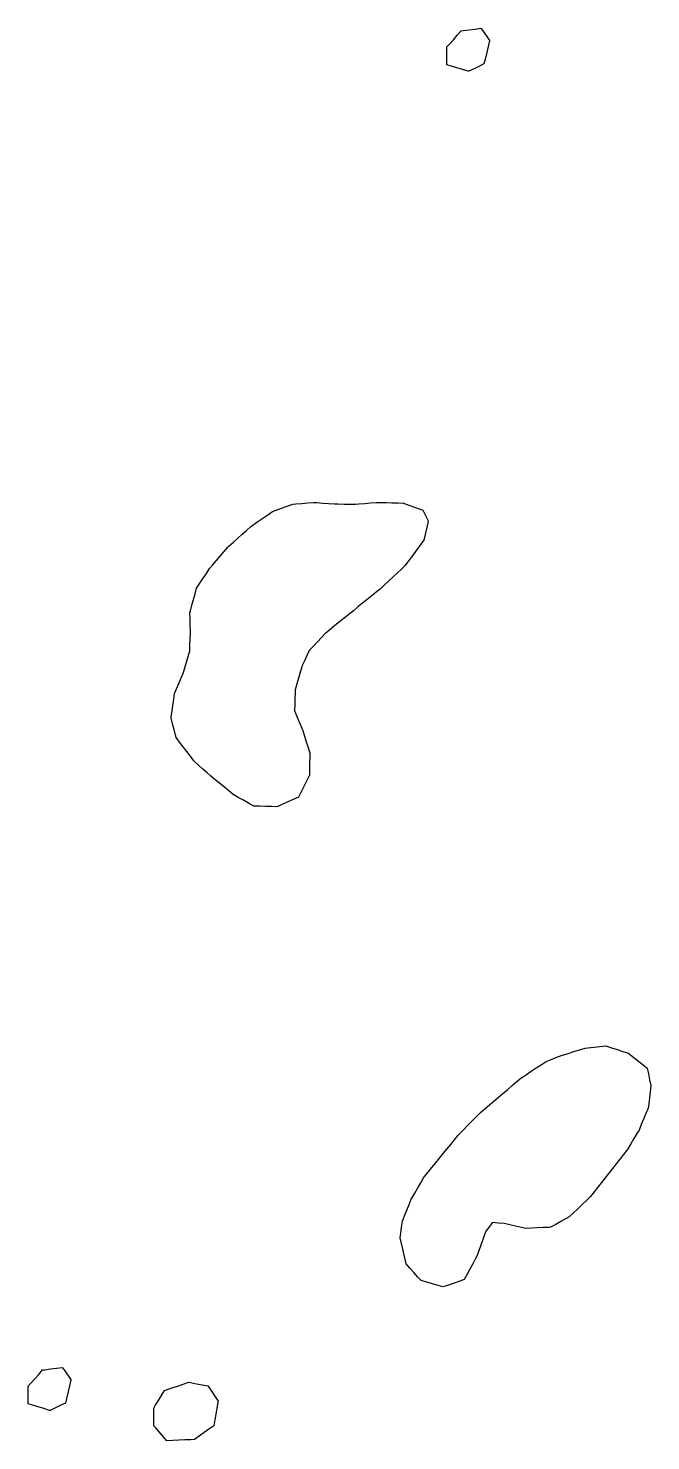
# Model space of a CAD drawing. Header units: millimetres. Extents: x 230 to 3347, y 514 to 5196.
# Drawn here: x 1193.1 to 1298, y 1824.5 to 2062.6 of the extents above; entities that cross this region are included whole.
import ezdxf

# ---------------------------------------------------------------- set-up
doc = ezdxf.new("R2010")
doc.units = ezdxf.units.MM
for name, color, linetype in [('ALL_HOLES', 1, 'Continuous'), ('OUTLINE_ISLAND_01_HOLE_36', 1, 'Continuous'), ('OUTLINE_ISLAND_01_HOLE_37', 1, 'Continuous'), ('OUTLINE_ISLAND_01_HOLE_48', 1, 'Continuous'), ('OUTLINE_ISLAND_01_HOLE_70', 1, 'Continuous'), ('OUTLINE_ISLAND_01_HOLE_81', 1, 'Continuous')]:
    doc.layers.add(name, color=color, linetype=linetype)

msp = doc.modelspace()

# ---------------------------------------------------------------- linework, layer by layer
at = {"layer": 'ALL_HOLES'}
for points in [[(1263.6264, 2056.4374), (1263.6264, 2057.4374), (1263.6264, 2058.4374), (1263.6264, 2059.4374), (1264.0518, 2059.9163), (1264.7159, 2060.664), (1265.38, 2061.4117), (1266.0441, 2062.1593), (1266.3819, 2062.2032), (1267.3736, 2062.3319), (1268.3653, 2062.4607), (1269.3569, 2062.5894), (1269.6545, 2062.1732), (1270.2359, 2061.3596), (1270.8174, 2060.546), (1270.7992, 2060.4692), (1270.568, 2059.4963), (1270.3369, 2058.5234), (1270.1057, 2057.5505), (1269.8745, 2056.5775), (1269.105, 2056.2028), (1268.2059, 2055.7651), (1267.3068, 2055.3273), (1267.2278, 2055.3512), (1266.2704, 2055.6399), (1265.313, 2055.9287), (1264.3556, 2056.2175)], [(1259.5952, 1981.3554), (1260.0424, 1980.461), (1260.4896, 1979.5666), (1260.4071, 1979.205), (1260.1848, 1978.23), (1259.9625, 1977.255), (1259.7401, 1976.2801), (1259.5327, 1976.0004), (1258.937, 1975.1972), (1258.3414, 1974.394), (1257.7457, 1973.5907), (1257.15, 1972.7875), (1256.5543, 1971.9843), (1256.0084, 1971.474), (1255.2779, 1970.7911), (1254.5474, 1970.1082), (1253.8169, 1969.4253), (1253.0864, 1968.7424), (1252.3558, 1968.0595), (1251.7403, 1967.5595), (1250.9641, 1966.9291), (1250.1879, 1966.2986), (1249.4117, 1965.6681), (1248.6355, 1965.0376), (1247.8593, 1964.4072), (1247.0831, 1963.7767), (1246.3069, 1963.1462), (1245.5307, 1962.5157), (1244.7545, 1961.8853), (1243.9783, 1961.2548), (1243.2021, 1960.6243), (1243.1699, 1960.5899), (1242.4862, 1959.8602), (1241.8025, 1959.1304), (1241.1188, 1958.4006), (1240.4352, 1957.6708), (1240.1069, 1956.9728), (1239.6814, 1956.0678), (1239.2559, 1955.1629), (1239.1869, 1954.9267), (1238.9063, 1953.9668), (1238.6258, 1953.007), (1238.3452, 1952.0472), (1238.0647, 1951.0873), (1238.0471, 1950.5774), (1238.0128, 1949.578), (1237.9784, 1948.5786), (1237.9441, 1947.5792), (1238.1394, 1947.1074), (1238.5219, 1946.1835), (1238.9044, 1945.2595), (1239.2869, 1944.3356), (1239.3351, 1944.1794), (1239.6302, 1943.224), (1239.9252, 1942.2685), (1240.2202, 1941.313), (1240.5153, 1940.3575), (1240.5052, 1939.6948), (1240.4901, 1938.6949), (1240.4749, 1937.6951), (1240.4598, 1936.6952), (1240.3968, 1936.5693), (1239.9489, 1935.6752), (1239.501, 1934.7811), (1239.0532, 1933.887), (1238.6053, 1932.9929), (1237.7083, 1932.5829), (1236.7988, 1932.1672), (1235.8893, 1931.7514), (1234.9798, 1931.3357), (1234.0639, 1931.3666), (1233.0645, 1931.4004), (1232.065, 1931.4342), (1231.0656, 1931.468), (1230.2177, 1931.9493), (1229.3481, 1932.4429), (1228.4784, 1932.9366), (1227.6088, 1933.4303), (1226.9204, 1933.9946), (1226.1471, 1934.6286), (1225.3737, 1935.2626), (1224.6004, 1935.8966), (1223.8271, 1936.5307), (1223.2529, 1937.0451), (1222.5081, 1937.7125), (1221.7634, 1938.3798), (1221.0186, 1939.0471), (1221.005, 1939.0651), (1220.4018, 1939.8626), (1219.7985, 1940.6601), (1219.1952, 1941.4577), (1218.592, 1942.2552), (1217.9887, 1943.0528), (1217.8973, 1943.4017), (1217.6439, 1944.3691), (1217.3905, 1945.3364), (1217.1372, 1946.3038), (1217.1644, 1946.4891), (1217.3098, 1947.4785), (1217.4552, 1948.4679), (1217.6006, 1949.4572), (1217.746, 1950.4466), (1218.0636, 1951.2108), (1218.4473, 1952.1342), (1218.8311, 1953.0577), (1219.2148, 1953.9811), (1219.4451, 1954.7712), (1219.7249, 1955.7313), (1220.0048, 1956.6913), (1220.2846, 1957.6514), (1220.3325, 1958.6287), (1220.3815, 1959.6275), (1220.4304, 1960.6263), (1220.4159, 1961.0524), (1220.3818, 1962.0518), (1220.3477, 1963.0512), (1220.3137, 1964.0506), (1220.3993, 1964.3628), (1220.6637, 1965.3272), (1220.9282, 1966.2916), (1221.1927, 1967.256), (1221.4572, 1968.2204), (1221.9905, 1969.0249), (1222.5431, 1969.8583), (1223.0956, 1970.6918), (1223.6482, 1971.5253), (1224.0989, 1972.0514), (1224.7495, 1972.8108), (1225.4002, 1973.5702), (1226.0508, 1974.3297), (1226.7014, 1975.0891), (1226.9008, 1975.269), (1227.6433, 1975.9388), (1228.3857, 1976.6087), (1229.1282, 1977.2786), (1229.8707, 1977.9484), (1230.6132, 1978.6183), (1230.9621, 1978.8598), (1231.7844, 1979.4289), (1232.6067, 1979.998), (1233.4289, 1980.5671), (1234.2512, 1981.1363), (1234.8292, 1981.346), (1235.7692, 1981.6871), (1236.7092, 1982.0283), (1237.6492, 1982.3694), (1238.1729, 1982.4129), (1239.1695, 1982.4956), (1240.166, 1982.5784), (1241.1626, 1982.6611), (1241.6996, 1982.621), (1242.6968, 1982.5465), (1243.694, 1982.472), (1244.6913, 1982.3975), (1245.2313, 1982.3929), (1246.2313, 1982.3843), (1247.2312, 1982.3757), (1248.2312, 1982.3671), (1248.7832, 1982.4133), (1249.7798, 1982.4966), (1250.7763, 1982.5799), (1251.7728, 1982.6632), (1252.3393, 1982.647), (1253.3389, 1982.6186), (1254.3385, 1982.5901), (1255.3381, 1982.5616), (1256.3377, 1982.5332), (1257.2159, 1982.2156), (1258.1563, 1981.8756), (1259.0968, 1981.5356)], [(1297.3882, 1887.2932), (1297.5843, 1886.3127), (1297.7804, 1885.3321), (1297.9765, 1884.3515), (1297.9204, 1883.7801), (1297.8226, 1882.7849), (1297.7249, 1881.7897), (1297.6271, 1880.7945), (1297.5233, 1880.5425), (1297.1425, 1879.6179), (1296.7617, 1878.6932), (1296.3809, 1877.7686), (1296.0001, 1876.8439), (1295.6517, 1876.2659), (1295.1355, 1875.4095), (1294.6193, 1874.553), (1294.1031, 1873.6966), (1293.9769, 1873.5347), (1293.3623, 1872.7459), (1292.7476, 1871.9571), (1292.133, 1871.1683), (1291.5183, 1870.3795), (1290.9037, 1869.5907), (1290.2891, 1868.8019), (1289.6744, 1868.013), (1289.0598, 1867.2242), (1288.4451, 1866.4354), (1287.8305, 1865.6466), (1287.1279, 1864.9736), (1286.4058, 1864.2818), (1285.6836, 1863.59), (1284.9615, 1862.8983), (1284.2394, 1862.2065), (1283.715, 1861.9146), (1282.8412, 1861.4282), (1281.9675, 1860.9419), (1281.0938, 1860.4555), (1280.8613, 1860.445), (1279.8624, 1860.3997), (1278.8634, 1860.3545), (1277.8644, 1860.3093), (1276.8654, 1860.2641), (1276.1882, 1860.4167), (1275.2127, 1860.6366), (1274.2371, 1860.8565), (1273.2616, 1861.0763), (1272.3277, 1861.1581), (1271.3315, 1861.2453), (1270.7938, 1860.5832), (1270.1633, 1859.807), (1270.0019, 1859.3453), (1269.6718, 1858.4013), (1269.3417, 1857.4574), (1269.0116, 1856.5134), (1268.6816, 1855.5694), (1268.4705, 1855.1805), (1267.9936, 1854.3016), (1267.5166, 1853.4227), (1267.0397, 1852.5437), (1266.5627, 1851.6648), (1265.7789, 1851.3898), (1264.8353, 1851.0588), (1263.8917, 1850.7278), (1262.948, 1850.3968), (1262.152, 1850.6278), (1261.1916, 1850.9065), (1260.2312, 1851.1852), (1259.2709, 1851.4638), (1258.7324, 1852.073), (1258.0701, 1852.8222), (1257.4078, 1853.5715), (1256.7456, 1854.3207), (1256.6411, 1854.7933), (1256.4253, 1855.7697), (1256.2094, 1856.7462), (1255.9936, 1857.7226), (1255.7778, 1858.699), (1255.8736, 1859.4806), (1255.9953, 1860.4732), (1256.1171, 1861.4658), (1256.1262, 1861.4886), (1256.4976, 1862.417), (1256.8691, 1863.3455), (1257.2405, 1864.274), (1257.612, 1865.2024), (1257.7037, 1865.3605), (1258.2056, 1866.2254), (1258.7075, 1867.0904), (1259.2094, 1867.9553), (1259.7113, 1868.8202), (1259.8545, 1868.9968), (1260.4846, 1869.7733), (1261.1147, 1870.5498), (1261.7448, 1871.3263), (1262.3749, 1872.1028), (1263.005, 1872.8794), (1263.6351, 1873.6559), (1264.2652, 1874.4324), (1264.8953, 1875.2089), (1265.5254, 1875.9854), (1265.7221, 1876.187), (1266.4206, 1876.9025), (1267.1192, 1877.6181), (1267.8177, 1878.3337), (1268.5163, 1879.0492), (1269.2148, 1879.7648), (1269.2935, 1879.8316), (1270.0559, 1880.4788), (1270.8182, 1881.126), (1271.5806, 1881.7731), (1272.3429, 1882.4203), (1273.1053, 1883.0674), (1273.8676, 1883.7146), (1274.63, 1884.3618), (1275.3923, 1885.0089), (1276.1547, 1885.6561), (1276.1777, 1885.6713), (1277.0127, 1886.2215), (1277.8477, 1886.7718), (1278.6828, 1887.322), (1279.5178, 1887.8722), (1280.3528, 1888.4225), (1281.2068, 1888.7525), (1282.1396, 1889.1129), (1283.0723, 1889.4734), (1283.1282, 1889.4905), (1284.0845, 1889.7829), (1285.0408, 1890.0753), (1285.9971, 1890.3676), (1286.9534, 1890.66), (1287.4019, 1890.7108), (1288.3956, 1890.8232), (1289.3892, 1890.9356), (1290.3829, 1891.048), (1290.4167, 1891.0371), (1291.3677, 1890.728), (1292.3187, 1890.4189), (1293.2698, 1890.1098), (1294.2208, 1889.8007), (1294.6093, 1889.4932), (1295.3933, 1888.8725), (1296.1774, 1888.2518), (1296.9614, 1887.6311)], [(1193.0797, 1830.6879), (1193.0797, 1831.6879), (1193.0797, 1832.6879), (1193.0797, 1833.6879), (1193.5051, 1834.1668), (1194.1692, 1834.9145), (1194.8333, 1835.6621), (1195.4974, 1836.4098), (1195.8354, 1836.4537), (1196.8271, 1836.5824), (1197.8187, 1836.7111), (1198.8104, 1836.8398), (1199.1081, 1836.4234), (1199.6895, 1835.6098), (1200.271, 1834.7962), (1200.2526, 1834.719), (1200.0214, 1833.7461), (1199.7901, 1832.7732), (1199.5589, 1831.8003), (1199.3277, 1830.8274), (1198.5574, 1830.4525), (1197.6583, 1830.0149), (1196.7591, 1829.5772), (1196.6791, 1829.6014), (1195.7218, 1829.8904), (1194.7644, 1830.1793), (1193.8071, 1830.4683)], [(1214.2437, 1826.9925), (1214.2437, 1827.9925), (1214.2437, 1828.9925), (1214.2437, 1829.9925), (1214.4913, 1830.3951), (1215.0151, 1831.2469), (1215.539, 1832.0987), (1216.0628, 1832.9505), (1216.3509, 1833.048), (1217.2982, 1833.3684), (1218.2455, 1833.6888), (1219.1928, 1834.0093), (1220.14, 1834.3297), (1220.4438, 1834.2726), (1221.4266, 1834.0877), (1222.4093, 1833.9029), (1223.3921, 1833.7181), (1223.4218, 1833.673), (1223.9717, 1832.8378), (1224.5215, 1832.0025), (1225.0714, 1831.1672), (1225.0316, 1830.9459), (1224.8549, 1829.9616), (1224.6782, 1828.9773), (1224.5015, 1827.9931), (1224.3248, 1827.0088), (1223.5261, 1826.4351), (1222.7139, 1825.8517), (1221.9017, 1825.2683), (1221.0895, 1824.6849), (1220.4534, 1824.656), (1219.4544, 1824.6105), (1218.4554, 1824.5651), (1217.4565, 1824.5197), (1216.4575, 1824.4743), (1215.8172, 1825.2027), (1215.1569, 1825.9537), (1214.4967, 1826.7047)]]:
    msp.add_lwpolyline(points, close=True, dxfattribs=at)
at = {"layer": 'OUTLINE_ISLAND_01_HOLE_36'}
msp.add_lwpolyline([(1214.2437, 1826.9925), (1214.2437, 1827.9925), (1214.2437, 1828.9925), (1214.2437, 1829.9925), (1214.4913, 1830.3951), (1215.0151, 1831.2469), (1215.539, 1832.0987), (1216.0628, 1832.9505), (1216.3509, 1833.048), (1217.2982, 1833.3684), (1218.2455, 1833.6888), (1219.1928, 1834.0093), (1220.14, 1834.3297), (1220.4438, 1834.2726), (1221.4266, 1834.0877), (1222.4093, 1833.9029), (1223.3921, 1833.7181), (1223.4218, 1833.673), (1223.9717, 1832.8378), (1224.5215, 1832.0025), (1225.0714, 1831.1672), (1225.0316, 1830.9459), (1224.8549, 1829.9616), (1224.6782, 1828.9773), (1224.5015, 1827.9931), (1224.3248, 1827.0088), (1223.5261, 1826.4351), (1222.7139, 1825.8517), (1221.9017, 1825.2683), (1221.0895, 1824.6849), (1220.4534, 1824.656), (1219.4544, 1824.6105), (1218.4554, 1824.5651), (1217.4565, 1824.5197), (1216.4575, 1824.4743), (1215.8172, 1825.2027), (1215.1569, 1825.9537), (1214.4967, 1826.7047)], close=True, dxfattribs=at)
at = {"layer": 'OUTLINE_ISLAND_01_HOLE_37'}
msp.add_lwpolyline([(1193.0797, 1830.6879), (1193.0797, 1831.6879), (1193.0797, 1832.6879), (1193.0797, 1833.6879), (1193.5051, 1834.1668), (1194.1692, 1834.9145), (1194.8333, 1835.6621), (1195.4974, 1836.4098), (1195.8354, 1836.4537), (1196.8271, 1836.5824), (1197.8187, 1836.7111), (1198.8104, 1836.8398), (1199.1081, 1836.4234), (1199.6895, 1835.6098), (1200.271, 1834.7962), (1200.2526, 1834.719), (1200.0214, 1833.7461), (1199.7901, 1832.7732), (1199.5589, 1831.8003), (1199.3277, 1830.8274), (1198.5574, 1830.4525), (1197.6583, 1830.0149), (1196.7591, 1829.5772), (1196.6791, 1829.6014), (1195.7218, 1829.8904), (1194.7644, 1830.1793), (1193.8071, 1830.4683)], close=True, dxfattribs=at)
at = {"layer": 'OUTLINE_ISLAND_01_HOLE_48'}
msp.add_lwpolyline([(1297.3882, 1887.2932), (1297.5843, 1886.3127), (1297.7804, 1885.3321), (1297.9765, 1884.3515), (1297.9204, 1883.7801), (1297.8226, 1882.7849), (1297.7249, 1881.7897), (1297.6271, 1880.7945), (1297.5233, 1880.5425), (1297.1425, 1879.6179), (1296.7617, 1878.6932), (1296.3809, 1877.7686), (1296.0001, 1876.8439), (1295.6517, 1876.2659), (1295.1355, 1875.4095), (1294.6193, 1874.553), (1294.1031, 1873.6966), (1293.9769, 1873.5347), (1293.3623, 1872.7459), (1292.7476, 1871.9571), (1292.133, 1871.1683), (1291.5183, 1870.3795), (1290.9037, 1869.5907), (1290.2891, 1868.8019), (1289.6744, 1868.013), (1289.0598, 1867.2242), (1288.4451, 1866.4354), (1287.8305, 1865.6466), (1287.1279, 1864.9736), (1286.4058, 1864.2818), (1285.6836, 1863.59), (1284.9615, 1862.8983), (1284.2394, 1862.2065), (1283.715, 1861.9146), (1282.8412, 1861.4282), (1281.9675, 1860.9419), (1281.0938, 1860.4555), (1280.8613, 1860.445), (1279.8624, 1860.3997), (1278.8634, 1860.3545), (1277.8644, 1860.3093), (1276.8654, 1860.2641), (1276.1882, 1860.4167), (1275.2127, 1860.6366), (1274.2371, 1860.8565), (1273.2616, 1861.0763), (1272.3277, 1861.1581), (1271.3315, 1861.2453), (1270.7938, 1860.5832), (1270.1633, 1859.807), (1270.0019, 1859.3453), (1269.6718, 1858.4013), (1269.3417, 1857.4574), (1269.0116, 1856.5134), (1268.6816, 1855.5694), (1268.4705, 1855.1805), (1267.9936, 1854.3016), (1267.5166, 1853.4227), (1267.0397, 1852.5437), (1266.5627, 1851.6648), (1265.7789, 1851.3898), (1264.8353, 1851.0588), (1263.8917, 1850.7278), (1262.948, 1850.3968), (1262.152, 1850.6278), (1261.1916, 1850.9065), (1260.2312, 1851.1852), (1259.2709, 1851.4638), (1258.7324, 1852.073), (1258.0701, 1852.8222), (1257.4078, 1853.5715), (1256.7456, 1854.3207), (1256.6411, 1854.7933), (1256.4253, 1855.7697), (1256.2094, 1856.7462), (1255.9936, 1857.7226), (1255.7778, 1858.699), (1255.8736, 1859.4806), (1255.9953, 1860.4732), (1256.1171, 1861.4658), (1256.1262, 1861.4886), (1256.4976, 1862.417), (1256.8691, 1863.3455), (1257.2405, 1864.274), (1257.612, 1865.2024), (1257.7037, 1865.3605), (1258.2056, 1866.2254), (1258.7075, 1867.0904), (1259.2094, 1867.9553), (1259.7113, 1868.8202), (1259.8545, 1868.9968), (1260.4846, 1869.7733), (1261.1147, 1870.5498), (1261.7448, 1871.3263), (1262.3749, 1872.1028), (1263.005, 1872.8794), (1263.6351, 1873.6559), (1264.2652, 1874.4324), (1264.8953, 1875.2089), (1265.5254, 1875.9854), (1265.7221, 1876.187), (1266.4206, 1876.9025), (1267.1192, 1877.6181), (1267.8177, 1878.3337), (1268.5163, 1879.0492), (1269.2148, 1879.7648), (1269.2935, 1879.8316), (1270.0559, 1880.4788), (1270.8182, 1881.126), (1271.5806, 1881.7731), (1272.3429, 1882.4203), (1273.1053, 1883.0674), (1273.8676, 1883.7146), (1274.63, 1884.3618), (1275.3923, 1885.0089), (1276.1547, 1885.6561), (1276.1777, 1885.6713), (1277.0127, 1886.2215), (1277.8477, 1886.7718), (1278.6828, 1887.322), (1279.5178, 1887.8722), (1280.3528, 1888.4225), (1281.2068, 1888.7525), (1282.1396, 1889.1129), (1283.0723, 1889.4734), (1283.1282, 1889.4905), (1284.0845, 1889.7829), (1285.0408, 1890.0753), (1285.9971, 1890.3676), (1286.9534, 1890.66), (1287.4019, 1890.7108), (1288.3956, 1890.8232), (1289.3892, 1890.9356), (1290.3829, 1891.048), (1290.4167, 1891.0371), (1291.3677, 1890.728), (1292.3187, 1890.4189), (1293.2698, 1890.1098), (1294.2208, 1889.8007), (1294.6093, 1889.4932), (1295.3933, 1888.8725), (1296.1774, 1888.2518), (1296.9614, 1887.6311)], close=True, dxfattribs=at)
at = {"layer": 'OUTLINE_ISLAND_01_HOLE_70'}
msp.add_lwpolyline([(1259.5952, 1981.3554), (1260.0424, 1980.461), (1260.4896, 1979.5666), (1260.4071, 1979.205), (1260.1848, 1978.23), (1259.9625, 1977.255), (1259.7401, 1976.2801), (1259.5327, 1976.0004), (1258.937, 1975.1972), (1258.3414, 1974.394), (1257.7457, 1973.5907), (1257.15, 1972.7875), (1256.5543, 1971.9843), (1256.0084, 1971.474), (1255.2779, 1970.7911), (1254.5474, 1970.1082), (1253.8169, 1969.4253), (1253.0864, 1968.7424), (1252.3558, 1968.0595), (1251.7403, 1967.5595), (1250.9641, 1966.9291), (1250.1879, 1966.2986), (1249.4117, 1965.6681), (1248.6355, 1965.0376), (1247.8593, 1964.4072), (1247.0831, 1963.7767), (1246.3069, 1963.1462), (1245.5307, 1962.5157), (1244.7545, 1961.8853), (1243.9783, 1961.2548), (1243.2021, 1960.6243), (1243.1699, 1960.5899), (1242.4862, 1959.8602), (1241.8025, 1959.1304), (1241.1188, 1958.4006), (1240.4352, 1957.6708), (1240.1069, 1956.9728), (1239.6814, 1956.0678), (1239.2559, 1955.1629), (1239.1869, 1954.9267), (1238.9063, 1953.9668), (1238.6258, 1953.007), (1238.3452, 1952.0472), (1238.0647, 1951.0873), (1238.0471, 1950.5774), (1238.0128, 1949.578), (1237.9784, 1948.5786), (1237.9441, 1947.5792), (1238.1394, 1947.1074), (1238.5219, 1946.1835), (1238.9044, 1945.2595), (1239.2869, 1944.3356), (1239.3351, 1944.1794), (1239.6302, 1943.224), (1239.9252, 1942.2685), (1240.2202, 1941.313), (1240.5153, 1940.3575), (1240.5052, 1939.6948), (1240.4901, 1938.6949), (1240.4749, 1937.6951), (1240.4598, 1936.6952), (1240.3968, 1936.5693), (1239.9489, 1935.6752), (1239.501, 1934.7811), (1239.0532, 1933.887), (1238.6053, 1932.9929), (1237.7083, 1932.5829), (1236.7988, 1932.1672), (1235.8893, 1931.7514), (1234.9798, 1931.3357), (1234.0639, 1931.3666), (1233.0645, 1931.4004), (1232.065, 1931.4342), (1231.0656, 1931.468), (1230.2177, 1931.9493), (1229.3481, 1932.4429), (1228.4784, 1932.9366), (1227.6088, 1933.4303), (1226.9204, 1933.9946), (1226.1471, 1934.6286), (1225.3737, 1935.2626), (1224.6004, 1935.8966), (1223.8271, 1936.5307), (1223.2529, 1937.0451), (1222.5081, 1937.7125), (1221.7634, 1938.3798), (1221.0186, 1939.0471), (1221.005, 1939.0651), (1220.4018, 1939.8626), (1219.7985, 1940.6601), (1219.1952, 1941.4577), (1218.592, 1942.2552), (1217.9887, 1943.0528), (1217.8973, 1943.4017), (1217.6439, 1944.3691), (1217.3905, 1945.3364), (1217.1372, 1946.3038), (1217.1644, 1946.4891), (1217.3098, 1947.4785), (1217.4552, 1948.4679), (1217.6006, 1949.4572), (1217.746, 1950.4466), (1218.0636, 1951.2108), (1218.4473, 1952.1342), (1218.8311, 1953.0577), (1219.2148, 1953.9811), (1219.4451, 1954.7712), (1219.7249, 1955.7313), (1220.0048, 1956.6913), (1220.2846, 1957.6514), (1220.3325, 1958.6287), (1220.3815, 1959.6275), (1220.4304, 1960.6263), (1220.4159, 1961.0524), (1220.3818, 1962.0518), (1220.3477, 1963.0512), (1220.3137, 1964.0506), (1220.3993, 1964.3628), (1220.6637, 1965.3272), (1220.9282, 1966.2916), (1221.1927, 1967.256), (1221.4572, 1968.2204), (1221.9905, 1969.0249), (1222.5431, 1969.8583), (1223.0956, 1970.6918), (1223.6482, 1971.5253), (1224.0989, 1972.0514), (1224.7495, 1972.8108), (1225.4002, 1973.5702), (1226.0508, 1974.3297), (1226.7014, 1975.0891), (1226.9008, 1975.269), (1227.6433, 1975.9388), (1228.3857, 1976.6087), (1229.1282, 1977.2786), (1229.8707, 1977.9484), (1230.6132, 1978.6183), (1230.9621, 1978.8598), (1231.7844, 1979.4289), (1232.6067, 1979.998), (1233.4289, 1980.5671), (1234.2512, 1981.1363), (1234.8292, 1981.346), (1235.7692, 1981.6871), (1236.7092, 1982.0283), (1237.6492, 1982.3694), (1238.1729, 1982.4129), (1239.1695, 1982.4956), (1240.166, 1982.5784), (1241.1626, 1982.6611), (1241.6996, 1982.621), (1242.6968, 1982.5465), (1243.694, 1982.472), (1244.6913, 1982.3975), (1245.2313, 1982.3929), (1246.2313, 1982.3843), (1247.2312, 1982.3757), (1248.2312, 1982.3671), (1248.7832, 1982.4133), (1249.7798, 1982.4966), (1250.7763, 1982.5799), (1251.7728, 1982.6632), (1252.3393, 1982.647), (1253.3389, 1982.6186), (1254.3385, 1982.5901), (1255.3381, 1982.5616), (1256.3377, 1982.5332), (1257.2159, 1982.2156), (1258.1563, 1981.8756), (1259.0968, 1981.5356)], close=True, dxfattribs=at)
at = {"layer": 'OUTLINE_ISLAND_01_HOLE_81'}
msp.add_lwpolyline([(1263.6264, 2056.4374), (1263.6264, 2057.4374), (1263.6264, 2058.4374), (1263.6264, 2059.4374), (1264.0518, 2059.9163), (1264.7159, 2060.664), (1265.38, 2061.4117), (1266.0441, 2062.1593), (1266.3819, 2062.2032), (1267.3736, 2062.3319), (1268.3653, 2062.4607), (1269.3569, 2062.5894), (1269.6545, 2062.1732), (1270.2359, 2061.3596), (1270.8174, 2060.546), (1270.7992, 2060.4692), (1270.568, 2059.4963), (1270.3369, 2058.5234), (1270.1057, 2057.5505), (1269.8745, 2056.5775), (1269.105, 2056.2028), (1268.2059, 2055.7651), (1267.3068, 2055.3273), (1267.2278, 2055.3512), (1266.2704, 2055.6399), (1265.313, 2055.9287), (1264.3556, 2056.2175)], close=True, dxfattribs=at)

doc.saveas('drawing.dxf')
